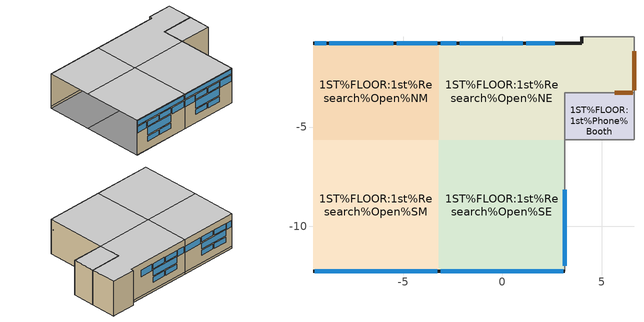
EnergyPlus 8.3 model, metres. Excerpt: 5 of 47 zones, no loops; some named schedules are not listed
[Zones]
1ST%FLOOR:1st%Research%Open%NE
 floor outside (27): 3.91,-3.26 3.52,-3.26 3.52,-0.78 3.91,-0.78 z0.51
 floor to 1st%Plenvm:1st%Plenvm (4): 3.14,-5.65 -3.2,-5.65 -3.2,-0.78 3.52,-0.78 3.52,-3.26 3.14,-3.26 z0.51
 floor ground (groundfloor_from_db): 6.63,-3.26 3.91,-3.26 3.91,-0.78 3.99,-0.78 3.99,-0.45 6.63,-0.45 z0.51
 wall outside (extWall_heavy_ashrae901_2013_zone3): 3.99,-0.45 3.99,-0.78 z0.51:4.42; 3.99,-0.78,0.51 3.61,-0.78,0.51 3.61,-0.78,0.77 -3.2,-0.78,0.77 -3.2,-0.78,4.42 3.99,-0.78,4.42
 wall to 1ST%FLOOR:1st%Lobby (21): 6.63,-3.26 6.63,-0.45 3.99,-0.45 z0.51:4.42
 wall ground (extWall_heavy_ashrae901_2013_zone3): 3.61,-0.78 -3.2,-0.78 z0.51:0.77
 wall to 1ST%FLOOR:1st%Phone%Booth (23): 3.14,-5.65 3.14,-3.26 z0.51:4.42
 wall to 1ST%FLOOR:1st%Phone%Booth (31): 3.14,-3.26 6.63,-3.26 z0.51:4.42
 window (ext_win_ashrae901_zone3): 2.64,-0.78 1.19,-0.78 / -2.32,-0.78 -3.12,-0.78 z2.98:3.68; 1.02,-0.78 -0.5,-0.78 / -0.67,-0.78 -2.16,-0.78 z3.13:3.68; -0.67,-0.78 -2.16,-0.78 / 1.02,-0.78 -0.5,-0.78 z1.6:2.15; 1.02,-0.78 -2.16,-0.78 z2.31:2.97
 door inside (25): 6.63,-3.15 6.63,-1.17 / 5.66,-3.26 6.57,-3.26 z0.81:3.24
 ceiling to 2nd%Plenvm:2nd%Plenvm%False (5): -3.2,-5.65 3.14,-5.65 3.14,-3.26 6.63,-3.26 6.63,-0.45 3.99,-0.45 3.99,-0.78 -3.2,-0.78 z4.42
1ST%FLOOR:1st%Research%Open%NM
 floor to 1st%Plenvm:1st%Plenvm (4): -3.2,-5.65 -9.55,-5.65 -9.55,-0.78 -3.2,-0.78 z0.51
 wall outside (extWall_heavy_ashrae901_2013_zone3): -3.2,-0.78 -9.55,-0.78 z0.77:4.42
 wall ground (extWall_heavy_ashrae901_2013_zone3): -3.2,-0.78 -9.55,-0.78 z0.51:0.77
 window (ext_win_ashrae901_zone3): -5.51,-0.78 -7.03,-0.78 / -7.2,-0.78 -8.72,-0.78 z3.13:3.68; -5.51,-0.78 -7.03,-0.78 / -7.2,-0.78 -8.72,-0.78 z1.6:2.15; -5.51,-0.78 -8.72,-0.78 z2.31:2.97; -3.29,-0.78 -5.34,-0.78 / -8.89,-0.78 -9.47,-0.78 z2.98:3.68
 ceiling to 2nd%Plenvm:2nd%Plenvm%False (5): -9.55,-5.65 -3.2,-5.65 -3.2,-0.78 -9.55,-0.78 z4.42
1ST%FLOOR:1st%Phone%Booth
 floor outside (27): 6.63,-3.71 3.52,-3.71 3.52,-3.26 3.91,-3.26 3.91,-3.33 6.63,-3.33 z0.51
 floor to 1st%Plenvm:1st%Plenvm (4): 6.63,-5.65 3.14,-5.65 3.14,-3.26 3.52,-3.26 3.52,-3.71 6.63,-3.71 z0.51
 floor ground (groundfloor_from_db): 6.63,-3.33 3.91,-3.33 3.91,-3.26 6.63,-3.26 z0.51
 wall to 1ST%FLOOR:1st%Volunteer%Area (22): 3.14,-5.65 6.63,-5.65 6.63,-3.26 z0.51:4.42
 ceiling to 2nd%Plenvm:2nd%Plenvm%False (5): 3.14,-5.65 6.63,-5.65 6.63,-3.26 3.14,-3.26 z4.42
1ST%FLOOR:1st%Research%Open%SM
 floor to 1st%Plenvm:1st%Plenvm (4): -3.2,-12.26 -9.55,-12.26 -9.55,-5.65 -3.2,-5.65 z0.51
 wall outside (extWall_heavy_ashrae901_2013_zone3): -9.55,-12.26 -3.2,-12.26 z0.51:4.42
 window (ext_win_ashrae901_zone3): -8.17,-12.26 -6.67,-12.26 / -6.51,-12.26 -5.03,-12.26 z1.44:1.99; -8.17,-12.26 -5.03,-12.26 z2.15:2.99; -8.17,-12.26 -6.67,-12.26 / -6.51,-12.26 -5.03,-12.26 z3.15:3.7; -9.47,-12.26 -3.29,-12.26 z3.87:4.34; -4.86,-12.26 -3.29,-12.26 / -9.47,-12.26 -8.34,-12.26 z3.01:3.7
 ceiling to 2nd%Plenvm:2nd%Plenvm%False (5): -9.55,-12.26 -3.2,-12.26 -3.2,-5.65 -9.55,-5.65 z4.42
1ST%FLOOR:1st%Research%Open%SE
 floor to 1st%Plenvm:1st%Plenvm (4): 3.14,-12.26 -3.2,-12.26 -3.2,-5.65 3.14,-5.65 z0.51
 wall outside (extWall_heavy_ashrae901_2013_zone3): -3.2,-12.26 3.14,-12.26 z0.51:4.42
 wall to 1ST%FLOOR:1st%Volunteer%Area (22): 3.14,-12.26 3.14,-5.65 z0.51:4.42
 window inside (1006): 3.14,-11.98 3.14,-8.16 z3.31:3.94
 window (ext_win_ashrae901_zone3): -1.68,-12.26 -0.18,-12.26 / -0.01,-12.26 1.47,-12.26 z1.44:1.99; -1.68,-12.26 1.47,-12.26 z2.15:2.99; -1.68,-12.26 -0.18,-12.26 / -0.01,-12.26 1.47,-12.26 z3.15:3.7; 1.63,-12.26 3.06,-12.26 / -3.12,-12.26 -1.84,-12.26 z3.01:3.7; -3.12,-12.26 3.06,-12.26 z3.87:4.34
 ceiling to 2nd%Plenvm:2nd%Plenvm%False (5): -3.2,-12.26 3.14,-12.26 3.14,-5.65 -3.2,-5.65 z4.42
[Building]
Building: North Axis {deg}=0; Terrain=Suburbs; Loads Convergence Tolerance Value=0.4; Temperature Convergence Tolerance Value {deltaC}=0.4; Solar Distribution=FullExterior; Maximum Number of Warmup Days=25; Minimum Number of Warmup Days=6
[Site:Location]
Phipps_CSL_Building: Latitude {N+ S-}=31.17; Longitude {W- E+}=121.43; Time Zone Relative to GMT {GMT+/-}=8; Elevation {m}=7
[SizingPeriod:DesignDay] Day of Month=21; Dry-Bulb Temperature Range Modifier Type=DefaultMultipliers; Humidity Condition Type=Wetbulb; Barometric Pressure {Pa}=101241; Rain {Yes/No}=No; Snow on ground {Yes/No}=No; Daylight Savings Time Indicator=No
Name | Month | Day Type | Maximum Dry-Bulb Temperature {C} | Daily Dry-Bulb Temperature Range {C} | Wetbulb at Maximum Dry-Bulb {C} | Wind Speed {m/s} design conditions vs. traditional 3.35 m/s (7mph) | Wind Direction {Degrees; N=0, S=180} | Solar Model Indicator | ASHRAE Clear Sky Optical Depth for Beam Irradiance (taub) | ASHRAE Clear Sky Optical Depth for Diffuse Irradiance (taud) | Wind Speed {m/s} design conditions vs. traditional 6.71 m/s (15 mph) | Clearness {0.0 to 1.1}
Summer Design Day in Phipps_CSL_Building | 7 | SummerDesignDay | 35.1 | 6.6 | 27.4 | 3.7 | 220 | ASHRAETau | 0.899 | 1.294
Winter Design Day in Phipps_CSL_Building | 1 | WinterDesignDay | -3 | 0 | -3 |  | 290 | ASHRAEClearSky |  |  | 2.4 | 0
[Site:GroundTemperature:BuildingSurface]
14, 14, 14, 14, 14, 14, 14, 14, 14, 14, 14, 14
[Site:GroundTemperature:Deep]
14.89, 14.89, 14.89, 14.89, 14.89, 14.89, 14.89, 14.89, 14.89, 14.89, 14.89, 14.89
[Site:GroundReflectance]
0.2, 0.2, 0.2, 0.2, 0.2, 0.2, 0.2, 0.2, 0.2, 0.2, 0.2, 0.2
[Site:GroundReflectance:SnowModifier]
1, 1
[Material]
Name | Roughness | Thickness {m} | Conductivity {w/m-K} | Density {kg/m3} | Specific Heat {J/kg-K} | Thermal Emittance | Solar Absorptance | Visible Absorptance | Conductivity {W/m-K} | Thermal Absorptance
Brickwork Outer Leaf_0.105 | Rough | .105 | 0.84 | 1700 | 800 | 0.9 | 0.7 | 0.7
Concrete Block (Heavyweight)_0.15 | Rough | .15 | 1.63 | 2300 | 1000 | 0.9 | 0.6 | 0.6
Gypsum Plastering_0.013 | Rough | .013 | 0.4 | 1000 | 1000 | 0.9 | 0.5 | 0.5
6 in. Concrete at R-0.0625/in (NW 145 lb/ft3 solid concrete)_0.1524 | Rough | .1524 | 2.27 | 2321.4 | 837.36 | 0.9 | 0.7 | 0.7
R-20 board Insulation (Glass fiber board)_0.0951 | Rough | .0951 | 0.036 | 160 | 840 | 0.9 | 0.7 | 0.7
XPS Extruded Polystyrene  - CO2 Blowing_0.0714 | Rough | .0714 | 0.034 | 35 | 1400 | 0.9 | 0.6 | 0.6
3_1_10014 | Rough | 0.003 |  | 288 | 1380 |  | 0.7 | 0.7 | 0.06 | 0.9
3_2_10013 | Rough | 0.0381 |  | 1200 | 1000 |  | 0.7 | 0.7 | 0.38 | 0.9
5_1_10007 | Rough | 0.1397 |  | 2240 | 836.8 |  | 0.7 | 0.7 | 1.311 | 0.9
13_5_10001 | Smooth | 0.0159 |  | 784.9 | 830 |  | 0.92 | 0.92 | 0.16 | 0.9
21_2_10002 | Rough | 0.0762 |  | 240 | 1260 |  | 0.6 | 0.6 | 0.063 | 0.9
23_2_10002 | Rough | 0.1524 |  | 240 | 1260 |  | 0.6 | 0.6 | 0.063 | 0.9
25_1_108 | Rough | 0.035 |  | 700 | 2390 |  | 0.5 | 0.5 | 0.19 | 0.9
27_1_5 | Rough | 0.105 |  | 1700 | 800 |  | 0.7 | 0.7 | 0.84 | 0.9
27_2_103 | Rough | 0.1182 |  | 35 | 1400 |  | 0.6 | 0.6 | 0.034 | 0.9
27_3_11 | Rough | 0.1 |  | 1400 | 1000 |  | 0.6 | 0.6 | 0.51 | 0.9
27_4_66 | Rough | 0.013 |  | 1000 | 1000 |  | 0.5 | 0.5 | 0.4 | 0.9
31_2_6 | Rough | 0.115 |  | 1700 | 800 |  | 0.7 | 0.7 | 0.62 | 0.9
[Material:NoMass]
1_RVAL_1: Roughness=Rough; Thermal Resistance {m2-K/W}=.2201375; Thermal Absorptance=0.9; Solar Absorptance=0.7; Visible Absorptance=0.7
[WindowMaterial:SimpleGlazingSystem]
ext_glazing_zone_3: U-Factor=2.56; Solar Heat Gain Coefficient=0.25; Visible Transmittance=0.275
[WindowMaterial:Glazing] Optical Data Type=SpectralAverage; Thickness {m}=0.003; Infrared Transmittance at Normal Incidence=0; Front Side Infrared Hemispherical Emissivity=0.84; Conductivity {W/m-K}=0.9; Dirt Correction Factor for Solar and Visible Transmittance=1
Name | Solar Transmittance at Normal Incidence | Front Side Solar Reflectance at Normal Incidence | Back Side Solar Reflectance at Normal Incidence | Visible Transmittance at Normal Incidence | Front Side Visible Reflectance at Normal Incidence | Back Side Visible Reflectance at Normal Incidence | Back Side Infrared Hemispherical Emissivity
2 | 0.837 | 0.075 | 0.075 | 0.898 | 0.081 | 0.081 | 0.84
40 | 0.63 | 0.19 | 0.22 | 0.85 | 0.056 | 0.079 | 0.1
[WindowMaterial:Gas]
1024: Gas Type=Krypton; Thickness {m}=0.02
[Construction]
groundfloor_from_db: 1_RVAL_1, R-20 board Insulation (Glass fiber board)_0.0951, 6 in. Concrete at R-0.0625/in (NW 145 lb/ft3 solid concrete)_0.1524
4: 3_2_10013, 3_1_10014
5: 5_1_10007
extWall_heavy_ashrae901_2013_zone3: Brickwork Outer Leaf_0.105, XPS Extruded Polystyrene  - CO2 Blowing_0.0714, Concrete Block (Heavyweight)_0.15, Gypsum Plastering_0.013
21; 22: 13_5_10001, 21_2_10002, 13_5_10001
23: 13_5_10001, 23_2_10002, 13_5_10001
25: 25_1_108
27: 27_1_5, 27_2_103, 27_3_11, 27_4_66
31: 27_4_66, 31_2_6, 27_4_66
ext_win_ashrae901_zone3: ext_glazing_zone_3
1006: 40, 1024, 2
[WindowProperty:FrameAndDivider] Frame Outside Projection {m}=0; Frame Inside Projection {m}=0; Frame Conductance {W/m2-K}=9.5; Ratio of Frame-Edge Glass Conductance to Center-Of-Glass Conductance=1; Frame Solar Absorptance=0.5; Frame Visible Absorptance=0.5; Frame Thermal Hemispherical Emissivity=0.9; Divider Type=DividedLite; Divider Outside Projection {m}=0; Divider Inside Projection {m}=0; Ratio of Divider-Edge Glass Conductance to Center-Of-Glass Conductance=1; Divider Thermal Hemispherical Emissivity=0.9; Outside Reveal Solar Absorptance=0.5; Inside Sill Depth {m}=0; Inside Sill Solar Absorptance=0.5; Inside Reveal Depth {m}=0; Inside Reveal Solar Absorptance=0.5
Name | Frame Width {m} | Divider Width {m} | Number of Horizontal Dividers | Number of Vertical Dividers | Divider Conductance {W/m2-K} | Divider Solar Absorptance | Divider Visible Absorptance
4 | 0.04 | 0.02 | 1 | 1 | 9.5 | 0.5 | 0.5
5 | 0.0635 | 0 | 0 | 0 | 0 | 0 | 0
[ZoneMixing] Schedule=alwaysOn; Design Flow Rate Calculation Method=AirChanges/Hour; Air Changes per Hour {ACH}=1
Name | Zone | Source Zone | Delta Temperature | Delta Temperature\
sw2smMix | 1ST%FLOOR:1ST%RESEARCH%OPEN%SM | 1ST%FLOOR:1ST%RESEARCH%OPEN%SW | 0
sm2swMix | 1ST%FLOOR:1ST%RESEARCH%OPEN%SW | 1ST%FLOOR:1ST%RESEARCH%OPEN%SM | 0
nw2nmMix | 1ST%FLOOR:1ST%RESEARCH%OPEN%NM | 1ST%FLOOR:1ST%RESEARCH%OPEN%NW | 0
nm2nwMix | 1ST%FLOOR:1ST%RESEARCH%OPEN%NW | 1ST%FLOOR:1ST%RESEARCH%OPEN%NM |  | 0
nm2smMix | 1ST%FLOOR:1ST%RESEARCH%OPEN%SM | 1ST%FLOOR:1ST%RESEARCH%OPEN%NM | 0
sm2nmMix | 1ST%FLOOR:1ST%RESEARCH%OPEN%NM | 1ST%FLOOR:1ST%RESEARCH%OPEN%SM | 0
nm2neMix | 1ST%FLOOR:1ST%RESEARCH%OPEN%NE | 1ST%FLOOR:1ST%RESEARCH%OPEN%NM | 0
ne2nmMix | 1ST%FLOOR:1ST%RESEARCH%OPEN%NM | 1ST%FLOOR:1ST%RESEARCH%OPEN%NE | 0
ne2seMix | 1ST%FLOOR:1ST%RESEARCH%OPEN%SE | 1ST%FLOOR:1ST%RESEARCH%OPEN%NE | 0
se2neMix | 1ST%FLOOR:1ST%RESEARCH%OPEN%NE | 1ST%FLOOR:1ST%RESEARCH%OPEN%SE | 0
sm2seMix | 1ST%FLOOR:1ST%RESEARCH%OPEN%SE | 1ST%FLOOR:1ST%RESEARCH%OPEN%SM | 0
se2smMix | 1ST%FLOOR:1ST%RESEARCH%OPEN%SM | 1ST%FLOOR:1ST%RESEARCH%OPEN%SE | 0
[Zone] Type=1; Multiplier=1; Ceiling Height {m}=Autocalculate; Floor Area {m2}=autocalculate; Zone Inside Convection Algorithm=TARP
Name | Volume {m3}
1ST%FLOOR:1st%Research%Open%NE; 1ST%FLOOR:1st%Research%Open%NM; 1ST%FLOOR:1st%Research%Open%SM; 1ST%FLOOR:1st%Research%Open%SE
1ST%FLOOR:1st%Phone%Booth | 31.5186
[RoomAirModelType] Room-Air Modeling Type=UnderFloorAirDistributionExterior; Air Temperature Coupling Strategy=Direct
Name | Zone
1ST%FLOOR:1st%Research%Open%SE Air Model | 1ST%FLOOR:1st%Research%Open%SE
1ST%FLOOR:1st%Research%Open%SM Air Model | 1ST%FLOOR:1st%Research%Open%SM
1ST%FLOOR:1st%Research%Open%NE Air Model | 1ST%FLOOR:1st%Research%Open%NE
1ST%FLOOR:1st%Research%Open%NM Air Model | 1ST%FLOOR:1st%Research%Open%NM
[RoomAirSettings:UnderFloorAirDistributionExterior] Number of Diffusers per Zone=autocalculate; Power per Plume {W}=autocalculate; Design Effective Area of Diffuser {m2}=autocalculate; Diffuser Slot Angle from Vertical {deg}=15; Thermostat Height {m}=1.2; Comfort Height {m}=1.1; Temperature Difference Threshold for Reporting {deltaC}=0.4; Floor Diffuser Type=LinearBarGrille; Transition Height {m}=1.7; Coefficient A in formula Kc = A*Gamma**B + C + D*Gamma + E*Gamma**2=autocalculate; Coefficient B in formula Kc = A*Gamma**B + C + D*Gamma + E*Gamma**2=autocalculate; Coefficient C in formula Kc = A*Gamma**B + C + D*Gamma + E*Gamma**2=autocalculate; Coefficient D in formula Kc = A*Gamma**B + C + D*Gamma + E*Gamma**2=autocalculate; Coefficient E in formula Kc = A*Gamma**B + C + D*Gamma + E*Gamma**2=autocalculate
1ST%FLOOR:1st%Research%Open%SE; 1ST%FLOOR:1st%Research%Open%SM; 1ST%FLOOR:1st%Research%Open%NE; 1ST%FLOOR:1st%Research%Open%NM
[People] Number of People Calculation Method=People; Fraction Radiant=0.3; Sensible Heat Fraction=AUTOCALCULATE; Activity Level Schedule=Activity Schedule; Carbon Dioxide Generation Rate {m3/s-W}=3.82E-8; Enable ASHRAE 55 Comfort Warnings=No; Mean Radiant Temperature Calculation Type=ZoneAveraged; Work Efficiency Schedule=Work efficiency; Clothing Insulation Calculation Method=ClothingInsulationSchedule; Clothing Insulation Schedule=Clothing Schedule; Air Velocity Schedule=AirVelocitySchedule; Thermal Comfort Model 1 Type=Fanger
Name | Zone or ZoneList | Number of People Schedule | Number of People
People 1ST%FLOOR:1st%Research%Open%NE | 1ST%FLOOR:1st%Research%Open%NE | StoOffOccpSch | 3
People 1ST%FLOOR:1st%Research%Open%NM | 1ST%FLOOR:1st%Research%Open%NM | StoOffOccpSch | 3
People 1ST%FLOOR:1st%Phone%Booth | 1ST%FLOOR:1st%Phone%Booth | alwaysZero | 0
People 1ST%FLOOR:1st%Research%Open%SM | 1ST%FLOOR:1st%Research%Open%SM | StoOffOccpSch | 4
People 1ST%FLOOR:1st%Research%Open%SE | 1ST%FLOOR:1st%Research%Open%SE | StoOffOccpSch | 4
[Lights] Design Level Calculation Method=Watts/Area; Return Air Fraction=0; Fraction Radiant=0.42; Fraction Visible=0.18; Fraction Replaceable=1
Name | Zone or ZoneList | Schedule | Lighting Level {W} | Watts per Zone Floor Area {W/m2}
1ST%FLOOR:1st%Research%Open%NE General lighting | 1ST%FLOOR:1st%Research%Open%NE | pythonInteriorLighting | 485.1372 | 4.652
1ST%FLOOR:1st%Research%Open%NM General lighting | 1ST%FLOOR:1st%Research%Open%NM | pythonInteriorLighting | 370.8372 | 4.652
1ST%FLOOR:1st%Phone%Booth General lighting | 1ST%FLOOR:1st%Phone%Booth | 1096 | 116.5122 | 5.203
1ST%FLOOR:1st%Research%Open%SM General lighting | 1ST%FLOOR:1st%Research%Open%SM | pythonInteriorLighting | 503.6352 | 4.652
1ST%FLOOR:1st%Research%Open%SE General lighting | 1ST%FLOOR:1st%Research%Open%SE | pythonInteriorLighting | 503.6352 | 4.652
[ElectricEquipment] Schedule=StoOffEquiSch; Design Level Calculation Method=Watts/Area; Watts per Zone Floor Area {W/m2}=15; Fraction Latent=0; Fraction Radiant=0.2; Fraction Lost=0
Name | Zone or ZoneList | Design Level {W}
1ST%FLOOR:1st%Research%Open%NE Equipment 1 | 1ST%FLOOR:1st%Research%Open%NE | 1131.99
1ST%FLOOR:1st%Research%Open%NM Equipment 1 | 1ST%FLOOR:1st%Research%Open%NM | 865.2868
1ST%FLOOR:1st%Research%Open%SM Equipment 1 | 1ST%FLOOR:1st%Research%Open%SM | 1175.15
1ST%FLOOR:1st%Research%Open%SE Equipment 1 | 1ST%FLOOR:1st%Research%Open%SE | 1175.15
[ZoneInfiltration:DesignFlowRate] Schedule=On; Design Flow Rate Calculation Method=AirChanges/Hour; Air Changes per Hour {1/hr}=1; Constant Term Coefficient=0.606; Temperature Term Coefficient=0.03636; Velocity Term Coefficient=0.1177; Velocity Squared Term Coefficient=0
Name | Zone or ZoneList | Design Flow Rate {m3/s}
1ST%FLOOR:1st%Research%Open%NE Infiltration | 1ST%FLOOR:1st%Research%Open%NE | 0.012919
1ST%FLOOR:1st%Research%Open%NM Infiltration | 1ST%FLOOR:1st%Research%Open%NM | 0.009966
1ST%FLOOR:1st%Phone%Booth Infiltration | 1ST%FLOOR:1st%Phone%Booth | 0.002627
1ST%FLOOR:1st%Research%Open%SM Infiltration | 1ST%FLOOR:1st%Research%Open%SM | 0.013535
1ST%FLOOR:1st%Research%Open%SE Infiltration | 1ST%FLOOR:1st%Research%Open%SE | 0.013535
[Exterior:Lights]
Exterior Facade Lighting: Schedule=calibratedExteriorLighting; Design Level {W}=2560; Control Option=ScheduleNameOnly
[Exterior:FuelEquipment]
ExteriorEquipment: Fuel Use Type=Electricity; Schedule=calibratedExteriorEquipment; Design Level {W}=1134.8
[EnergyManagementSystem:Program]
StochasticSch: SET SclOff = 0.075; SET RdmNorm_EquiOff = @RandomNormal 5 1 0 10; SET RdmNorm_EquiOff = RdmNorm_EquiOff - 5; SET EquiOffRaw = RdmNorm_EquiOff * SclOff + OffOccpSch; SET SclCof = 0.075; SET RdmNorm_EquiCof = @RandomNormal 5 1 0 10; SET RdmNorm_EquiCof = RdmNorm_EquiCof - 5; SET EquiCofRaw = RdmNorm_EquiCof * SclCof + CofOccpSch; SET SclCls = 0.075; SET RdmNorm_EquiCls = @RandomNormal 5 1 0 10; SET RdmNorm_EquiCls = RdmNorm_EquiCls - 5; SET EquiClsRaw = RdmNorm_EquiCls * SclCls + ClsOccpSch; SET EquiOffPrcd = @Min (@Max EquiOffRaw 0.0) 1.0; SET EquiCofPrcd = @Min (@Max EquiCofRaw 0.0) 1.0; SET EquiClsPrcd = @Min (@Max EquiClsRaw 0.0) 1.0; IF EquiOffPrcd <= 0.1; SET EquiOffPrcd = 0.1; ENDIF; IF EquiCofPrcd <= 0.1; SET EquiCofPrcd = 0.1; ENDIF; IF EquiClsPrcd <= 0.1; SET EquiClsPrcd = 0.1; ENDIF; SET Set_off_equiSch = EquiOffPrcd; SET Set_cof_equiSch = EquiCofPrcd; SET Set_cls_equiSch = EquiClsPrcd
[EnergyManagementSystem:ProgramCallingManager]
init_program_call: BeginNewEnvironment; Init
sch_set_call: BeginTimestepBeforePredictor; SetNoOccpFlag; StochasticStpt; StochasticSch
[EnergyManagementSystem:Actuator] Actuated Component Type=Schedule:Compact; Actuated Component Control Type=Schedule Value
Name | Actuated Component Unique
Set_off_equiSch | StoOffEquiSch
Set_cof_equiSch | StoCofEquiSch
Set_cls_equiSch | StoClsEquiSch
Set%ZoneHeatingSetpoint_1stFloor1stCof | ZoneHeatingSetpoint_1stFloor1stCof
Set%ZoneCoolingSetpoint_1stFloor1stCof | ZoneCoolingSetpoint_1stFloor1stCof
Set%ZoneCoolingSetpoint_2ndFloor2ndOpenSME1 | ZoneCoolingSetpoint_2ndFloor2ndOpenSME1
Set%ZoneHeatingSetpoint_2ndFloor2ndOpenSME1 | ZoneHeatingSetpoint_2ndFloor2ndOpenSME1
Set%ZoneCoolingSetpoint_2ndFloor2ndCof03 | ZoneCoolingSetpoint_2ndFloor2ndCof03
Set%ZoneHeatingSetpoint_2ndFloor2ndCof03 | ZoneHeatingSetpoint_2ndFloor2ndCof03
Set%ZoneCoolingSetpoint_2ndFloor2ndOpenNME | ZoneCoolingSetpoint_2ndFloor2ndOpenNME
Set%ZoneHeatingSetpoint_2ndFloor2ndOpenNME | ZoneHeatingSetpoint_2ndFloor2ndOpenNME
Set%ZoneCoolingSetpoint_2ndFloor2ndOpenNW | ZoneCoolingSetpoint_2ndFloor2ndOpenNW
Set%ZoneHeatingSetpoint_2ndFloor2ndOpenNW | ZoneHeatingSetpoint_2ndFloor2ndOpenNW
Set%ZoneCoolingSetpoint_2ndFloor2ndOpenNMW | ZoneCoolingSetpoint_2ndFloor2ndOpenNMW
Set%ZoneHeatingSetpoint_2ndFloor2ndOpenNMW | ZoneHeatingSetpoint_2ndFloor2ndOpenNMW
Set%ZoneCoolingSetpoint_2ndFloor2ndCof01 | ZoneCoolingSetpoint_2ndFloor2ndCof01
Set%ZoneHeatingSetpoint_2ndFloor2ndCof01 | ZoneHeatingSetpoint_2ndFloor2ndCof01
Set%ZoneCoolingSetpoint_2ndFloor2ndOpenSME | ZoneCoolingSetpoint_2ndFloor2ndOpenSME
Set%ZoneHeatingSetpoint_2ndFloor2ndOpenSME | ZoneHeatingSetpoint_2ndFloor2ndOpenSME
Set%ZoneCoolingSetpoint_2ndFloor2ndOpenSE | ZoneCoolingSetpoint_2ndFloor2ndOpenSE
Set%ZoneHeatingSetpoint_2ndFloor2ndOpenSE | ZoneHeatingSetpoint_2ndFloor2ndOpenSE
Set%ZoneCoolingSetpoint_2ndFloor2ndOpenSM | ZoneCoolingSetpoint_2ndFloor2ndOpenSM
Set%ZoneHeatingSetpoint_2ndFloor2ndOpenSM | ZoneHeatingSetpoint_2ndFloor2ndOpenSM
Set%ZoneCoolingSetpoint_2ndFloor2ndOpenSMW | ZoneCoolingSetpoint_2ndFloor2ndOpenSMW
Set%ZoneHeatingSetpoint_2ndFloor2ndOpenSMW | ZoneHeatingSetpoint_2ndFloor2ndOpenSMW
Set%ZoneCoolingSetpoint_2ndFloor2ndOpenSW | ZoneCoolingSetpoint_2ndFloor2ndOpenSW
Set%ZoneHeatingSetpoint_2ndFloor2ndOpenSW | ZoneHeatingSetpoint_2ndFloor2ndOpenSW
Set%ZoneCoolingSetpoint_2ndFloor2ndCof02 | ZoneCoolingSetpoint_2ndFloor2ndCof02
Set%ZoneCoolingSetpoint_2ndFloor2ndOpenNE | ZoneCoolingSetpoint_2ndFloor2ndOpenNE
Set%ZoneHeatingSetpoint_2ndFloor2ndCof02 | ZoneHeatingSetpoint_2ndFloor2ndCof02
Set%ZoneHeatingSetpoint_2ndFloor2ndOpenNE | ZoneHeatingSetpoint_2ndFloor2ndOpenNE
Set%ZoneCoolingSetpoint_1stFloor1stOpenSE | ZoneCoolingSetpoint_1stFloor1stOpenSE
Set%ZoneHeatingSetpoint_1stFloor1stOpenSE | ZoneHeatingSetpoint_1stFloor1stOpenSE
Set%ZoneCoolingSetpoint_1stFloor1stOpenSM | ZoneCoolingSetpoint_1stFloor1stOpenSM
Set%ZoneHeatingSetpoint_1stFloor1stOpenSM | ZoneHeatingSetpoint_1stFloor1stOpenSM
Set%ZoneCoolingSetpoint_1stFloor1stOpenSW | ZoneCoolingSetpoint_1stFloor1stOpenSW
Set%ZoneHeatingSetpoint_1stFloor1stOpenSW | ZoneHeatingSetpoint_1stFloor1stOpenSW
Set%ZoneCoolingSetpoint_1stFloor1stVol | ZoneCoolingSetpoint_1stFloor1stVol
Set%ZoneHeatingSetpoint_1stFloor1stVol | ZoneHeatingSetpoint_1stFloor1stVol
Set%ZoneCoolingSetpoint_1stFloor1stOpenNM | ZoneCoolingSetpoint_1stFloor1stOpenNM
Set%ZoneHeatingSetpoint_1stFloor1stOpenNM | ZoneHeatingSetpoint_1stFloor1stOpenNM
Set%ZoneCoolingSetpoint_1stFloor1stOpenNW | ZoneCoolingSetpoint_1stFloor1stOpenNW
Set%ZoneHeatingSetpoint_1stFloor1stOpenNW | ZoneHeatingSetpoint_1stFloor1stOpenNW
Set%ZoneCoolingSetpoint_1stFloor1stCls | ZoneCoolingSetpoint_1stFloor1stCls
Set%ZoneHeatingSetpoint_1stFloor1stCls | ZoneHeatingSetpoint_1stFloor1stCls
Set%ZoneCoolingSetpoint_1stFloor1stOpenNE | ZoneCoolingSetpoint_1stFloor1stOpenNE
Set%ZoneHeatingSetpoint_1stFloor1stOpenNE | ZoneHeatingSetpoint_1stFloor1stOpenNE
[EnergyManagementSystem:OutputVariable]
DebugRdmOutput: DebugRdm; Averaged; ZoneTimeStep
[AvailabilityManager:Scheduled] Schedule=2
CHW Loop Availability; HW Loop Availability; Air Loop Availability; Condenser Loop Availability; ERV SA outlet temperature availability
